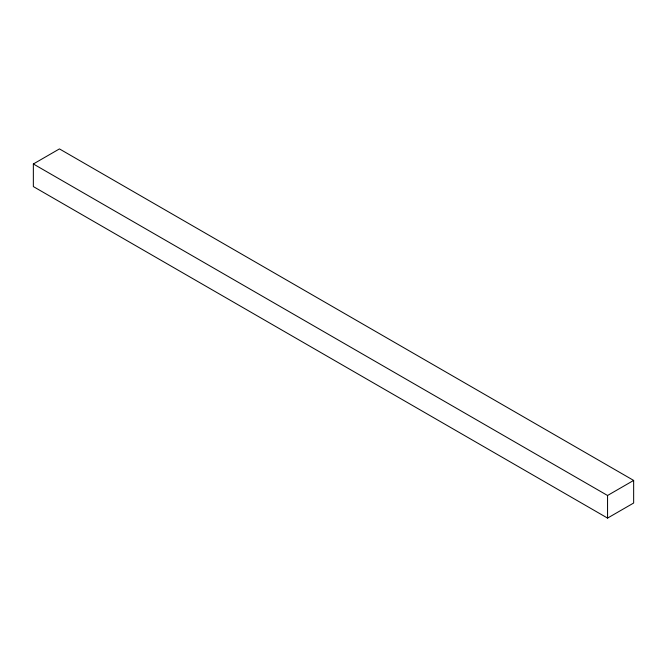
<?xml version="1.0" encoding="UTF-8"?>
<svg xmlns="http://www.w3.org/2000/svg" width="667" height="667" viewBox="0 0 667 667"><rect width="100%" height="100%" fill="white"/><g stroke="black" fill="none" stroke-linecap="round" stroke-linejoin="round"><path stroke-width="1" d="M33.35 163.974L59.446 148.908L633.65 480.423L633.65 503.026L607.554 518.092L33.35 186.577L33.35 163.974L607.554 495.489L633.65 480.423M607.554 495.489L607.554 518.092"/></g></svg>
